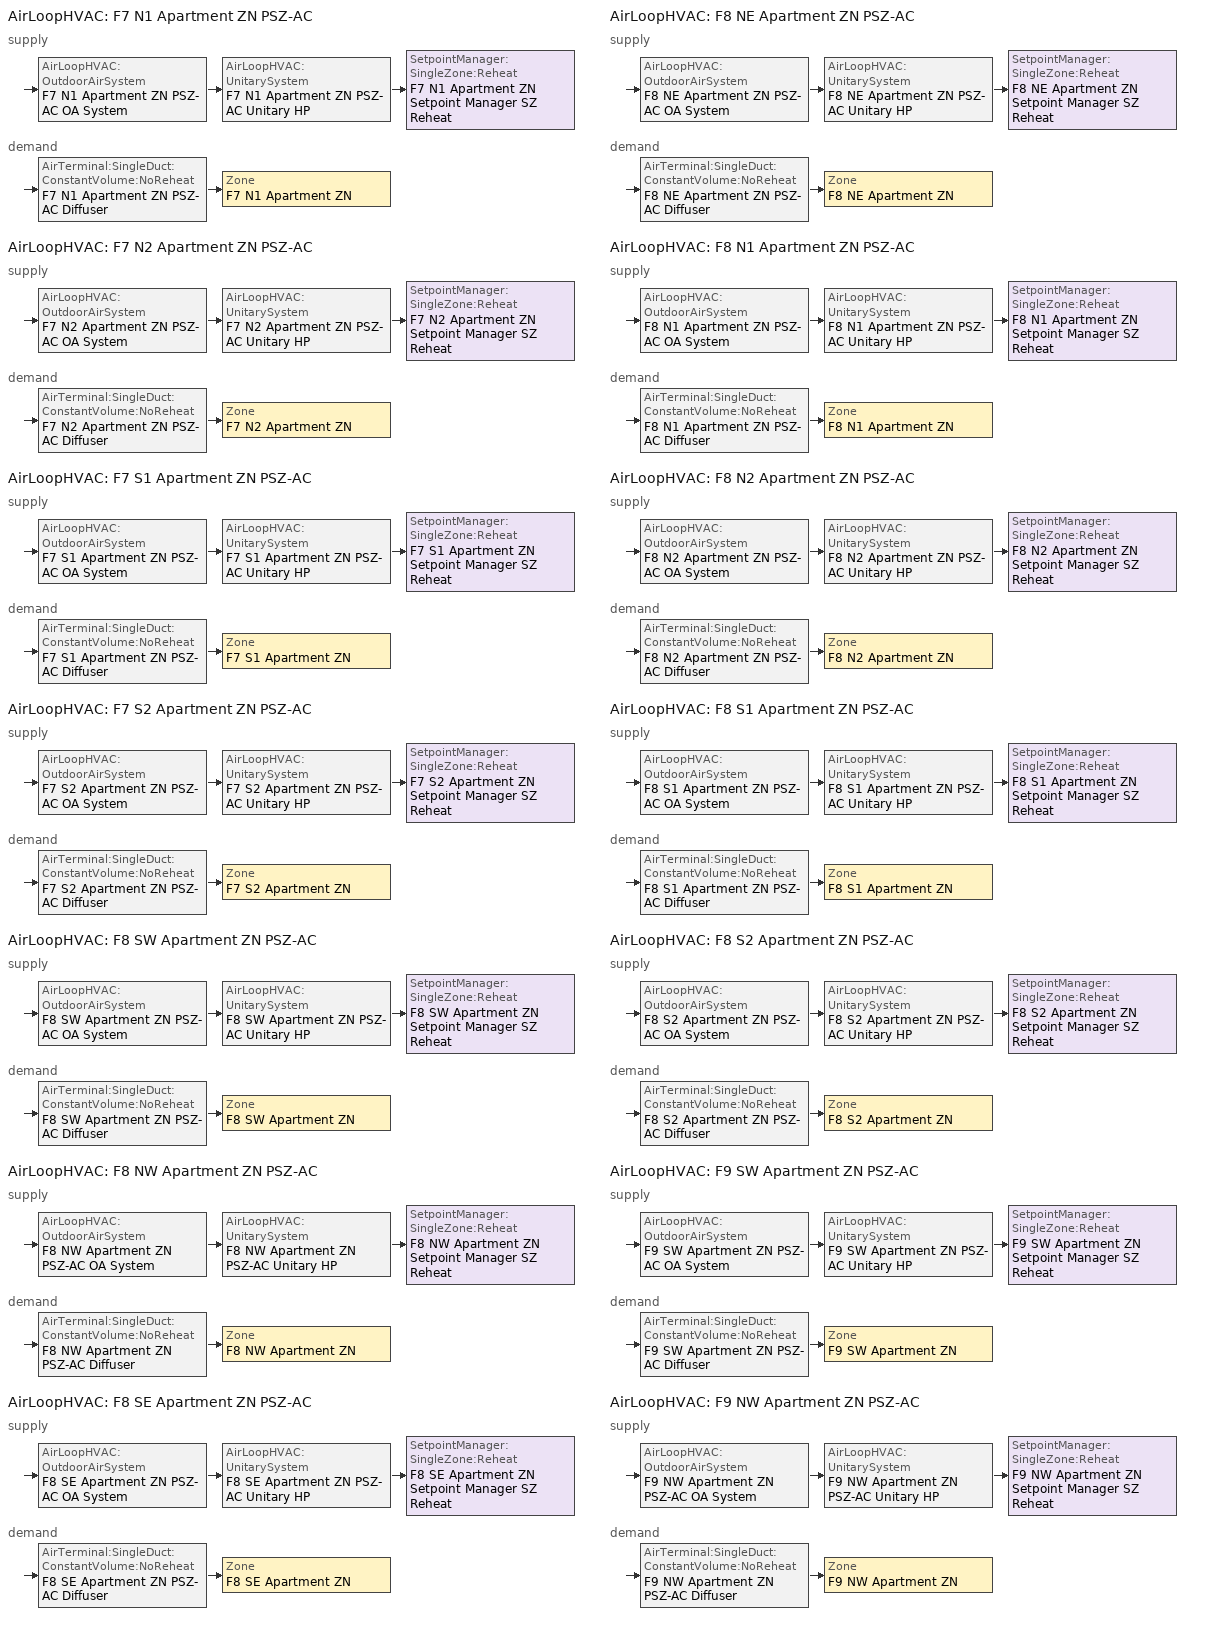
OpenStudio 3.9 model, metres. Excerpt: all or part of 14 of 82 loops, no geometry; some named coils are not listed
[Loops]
AirLoopHVAC 'F7 N1 Apartment ZN PSZ-AC'
 supply: AirLoopHVAC:OutdoorAirSystem 'F7 N1 Apartment ZN PSZ-AC OA System' > AirLoopHVAC:UnitarySystem 'F7 N1 Apartment ZN PSZ-AC Unitary HP' > SetpointManager:SingleZone:Reheat 'F7 N1 Apartment ZN Setpoint Manager SZ Reheat'
 demand: AirTerminal:SingleDuct:ConstantVolume:NoReheat 'F7 N1 Apartment ZN PSZ-AC Diffuser' > Zone 'F7 N1 Apartment ZN'
AirLoopHVAC 'F7 N2 Apartment ZN PSZ-AC'
 supply: AirLoopHVAC:OutdoorAirSystem 'F7 N2 Apartment ZN PSZ-AC OA System' > AirLoopHVAC:UnitarySystem 'F7 N2 Apartment ZN PSZ-AC Unitary HP' > SetpointManager:SingleZone:Reheat 'F7 N2 Apartment ZN Setpoint Manager SZ Reheat'
 demand: AirTerminal:SingleDuct:ConstantVolume:NoReheat 'F7 N2 Apartment ZN PSZ-AC Diffuser' > Zone 'F7 N2 Apartment ZN'
AirLoopHVAC 'F7 S1 Apartment ZN PSZ-AC'
 supply: AirLoopHVAC:OutdoorAirSystem 'F7 S1 Apartment ZN PSZ-AC OA System' > AirLoopHVAC:UnitarySystem 'F7 S1 Apartment ZN PSZ-AC Unitary HP' > SetpointManager:SingleZone:Reheat 'F7 S1 Apartment ZN Setpoint Manager SZ Reheat'
 demand: AirTerminal:SingleDuct:ConstantVolume:NoReheat 'F7 S1 Apartment ZN PSZ-AC Diffuser' > Zone 'F7 S1 Apartment ZN'
AirLoopHVAC 'F7 S2 Apartment ZN PSZ-AC'
 supply: AirLoopHVAC:OutdoorAirSystem 'F7 S2 Apartment ZN PSZ-AC OA System' > AirLoopHVAC:UnitarySystem 'F7 S2 Apartment ZN PSZ-AC Unitary HP' > SetpointManager:SingleZone:Reheat 'F7 S2 Apartment ZN Setpoint Manager SZ Reheat'
 demand: AirTerminal:SingleDuct:ConstantVolume:NoReheat 'F7 S2 Apartment ZN PSZ-AC Diffuser' > Zone 'F7 S2 Apartment ZN'
AirLoopHVAC 'F8 SW Apartment ZN PSZ-AC'
 supply: AirLoopHVAC:OutdoorAirSystem 'F8 SW Apartment ZN PSZ-AC OA System' > AirLoopHVAC:UnitarySystem 'F8 SW Apartment ZN PSZ-AC Unitary HP' > SetpointManager:SingleZone:Reheat 'F8 SW Apartment ZN Setpoint Manager SZ Reheat'
 demand: AirTerminal:SingleDuct:ConstantVolume:NoReheat 'F8 SW Apartment ZN PSZ-AC Diffuser' > Zone 'F8 SW Apartment ZN'
AirLoopHVAC 'F8 NW Apartment ZN PSZ-AC'
 supply: AirLoopHVAC:OutdoorAirSystem 'F8 NW Apartment ZN PSZ-AC OA System' > AirLoopHVAC:UnitarySystem 'F8 NW Apartment ZN PSZ-AC Unitary HP' > SetpointManager:SingleZone:Reheat 'F8 NW Apartment ZN Setpoint Manager SZ Reheat'
 demand: AirTerminal:SingleDuct:ConstantVolume:NoReheat 'F8 NW Apartment ZN PSZ-AC Diffuser' > Zone 'F8 NW Apartment ZN'
AirLoopHVAC 'F8 SE Apartment ZN PSZ-AC'
 supply: AirLoopHVAC:OutdoorAirSystem 'F8 SE Apartment ZN PSZ-AC OA System' > AirLoopHVAC:UnitarySystem 'F8 SE Apartment ZN PSZ-AC Unitary HP' > SetpointManager:SingleZone:Reheat 'F8 SE Apartment ZN Setpoint Manager SZ Reheat'
 demand: AirTerminal:SingleDuct:ConstantVolume:NoReheat 'F8 SE Apartment ZN PSZ-AC Diffuser' > Zone 'F8 SE Apartment ZN'
AirLoopHVAC 'F8 NE Apartment ZN PSZ-AC'
 supply: AirLoopHVAC:OutdoorAirSystem 'F8 NE Apartment ZN PSZ-AC OA System' > AirLoopHVAC:UnitarySystem 'F8 NE Apartment ZN PSZ-AC Unitary HP' > SetpointManager:SingleZone:Reheat 'F8 NE Apartment ZN Setpoint Manager SZ Reheat'
 demand: AirTerminal:SingleDuct:ConstantVolume:NoReheat 'F8 NE Apartment ZN PSZ-AC Diffuser' > Zone 'F8 NE Apartment ZN'
AirLoopHVAC 'F8 N1 Apartment ZN PSZ-AC'
 supply: AirLoopHVAC:OutdoorAirSystem 'F8 N1 Apartment ZN PSZ-AC OA System' > AirLoopHVAC:UnitarySystem 'F8 N1 Apartment ZN PSZ-AC Unitary HP' > SetpointManager:SingleZone:Reheat 'F8 N1 Apartment ZN Setpoint Manager SZ Reheat'
 demand: AirTerminal:SingleDuct:ConstantVolume:NoReheat 'F8 N1 Apartment ZN PSZ-AC Diffuser' > Zone 'F8 N1 Apartment ZN'
AirLoopHVAC 'F8 N2 Apartment ZN PSZ-AC'
 supply: AirLoopHVAC:OutdoorAirSystem 'F8 N2 Apartment ZN PSZ-AC OA System' > AirLoopHVAC:UnitarySystem 'F8 N2 Apartment ZN PSZ-AC Unitary HP' > SetpointManager:SingleZone:Reheat 'F8 N2 Apartment ZN Setpoint Manager SZ Reheat'
 demand: AirTerminal:SingleDuct:ConstantVolume:NoReheat 'F8 N2 Apartment ZN PSZ-AC Diffuser' > Zone 'F8 N2 Apartment ZN'
AirLoopHVAC 'F8 S1 Apartment ZN PSZ-AC'
 supply: AirLoopHVAC:OutdoorAirSystem 'F8 S1 Apartment ZN PSZ-AC OA System' > AirLoopHVAC:UnitarySystem 'F8 S1 Apartment ZN PSZ-AC Unitary HP' > SetpointManager:SingleZone:Reheat 'F8 S1 Apartment ZN Setpoint Manager SZ Reheat'
 demand: AirTerminal:SingleDuct:ConstantVolume:NoReheat 'F8 S1 Apartment ZN PSZ-AC Diffuser' > Zone 'F8 S1 Apartment ZN'
AirLoopHVAC 'F8 S2 Apartment ZN PSZ-AC'
 supply: AirLoopHVAC:OutdoorAirSystem 'F8 S2 Apartment ZN PSZ-AC OA System' > AirLoopHVAC:UnitarySystem 'F8 S2 Apartment ZN PSZ-AC Unitary HP' > SetpointManager:SingleZone:Reheat 'F8 S2 Apartment ZN Setpoint Manager SZ Reheat'
 demand: AirTerminal:SingleDuct:ConstantVolume:NoReheat 'F8 S2 Apartment ZN PSZ-AC Diffuser' > Zone 'F8 S2 Apartment ZN'
AirLoopHVAC 'F9 SW Apartment ZN PSZ-AC'
 supply: AirLoopHVAC:OutdoorAirSystem 'F9 SW Apartment ZN PSZ-AC OA System' > AirLoopHVAC:UnitarySystem 'F9 SW Apartment ZN PSZ-AC Unitary HP' > SetpointManager:SingleZone:Reheat 'F9 SW Apartment ZN Setpoint Manager SZ Reheat'
 demand: AirTerminal:SingleDuct:ConstantVolume:NoReheat 'F9 SW Apartment ZN PSZ-AC Diffuser' > Zone 'F9 SW Apartment ZN'
AirLoopHVAC 'F9 NW Apartment ZN PSZ-AC'
 supply: AirLoopHVAC:OutdoorAirSystem 'F9 NW Apartment ZN PSZ-AC OA System' > AirLoopHVAC:UnitarySystem 'F9 NW Apartment ZN PSZ-AC Unitary HP' > SetpointManager:SingleZone:Reheat 'F9 NW Apartment ZN Setpoint Manager SZ Reheat'
 demand: AirTerminal:SingleDuct:ConstantVolume:NoReheat 'F9 NW Apartment ZN PSZ-AC Diffuser' > Zone 'F9 NW Apartment ZN'
[Sizing:Zone] Zone Cooling Design Supply Air Temperature Input Method=SupplyAirTemperature; Zone Cooling Design Supply Air Temperature {C}=12.7778; Zone Cooling Design Supply Air Temperature Difference {deltaC}=11.11; Zone Heating Design Supply Air Temperature Input Method=SupplyAirTemperature; Zone Heating Design Supply Air Temperature {C}=50; Zone Heating Design Supply Air Temperature Difference {deltaC}=11.11; Zone Cooling Design Supply Air Humidity Ratio {kg-H2O/kg-air}=0.0085; Zone Heating Design Supply Air Humidity Ratio {kg-H2O/kg-air}=0.008; Cooling Design Air Flow Method=DesignDay; Heating Design Air Flow Method=DesignDay; Heating Maximum Air Flow Fraction=1; Account for Dedicated Outdoor Air System=No; Dedicated Outdoor Air System Control Strategy=NeutralSupplyAir; Dedicated Outdoor Air Low Setpoint Temperature for Design {C}=autosize; Dedicated Outdoor Air High Setpoint Temperature for Design {C}=autosize; Zone Load Sizing Method=Sensible Load Only No Latent Load; Zone Latent Cooling Design Supply Air Humidity Ratio Input Method=HumidityRatioDifference; Zone Cooling Design Supply Air Humidity Ratio Difference {kgWater/kgDryAir}=0.005; Zone Latent Heating Design Supply Air Humidity Ratio Input Method=HumidityRatioDifference; Zone Humidification Design Supply Air Humidity Ratio Difference {kgWater/kgDryAir}=0.005; Sizing Option=Coincident
F7 N1 Apartment ZN; F7 N2 Apartment ZN; F7 S1 Apartment ZN; F7 S2 Apartment ZN; F8 N1 Apartment ZN; F8 N2 Apartment ZN; F8 NE Apartment ZN; F8 NW Apartment ZN; F8 S1 Apartment ZN; F8 S2 Apartment ZN; F8 SE Apartment ZN; F8 SW Apartment ZN; F9 NW Apartment ZN; F9 SW Apartment ZN
[Zone equipment]
F7 N1 Apartment ZN: F7 N1 Apartment ZN PSZ-AC Diffuser, F7 N1 Apartment ZN ERV
F7 N2 Apartment ZN: F7 N2 Apartment ZN PSZ-AC Diffuser, F7 N2 Apartment ZN ERV
F7 S1 Apartment ZN: F7 S1 Apartment ZN PSZ-AC Diffuser, F7 S1 Apartment ZN ERV
F7 S2 Apartment ZN: F7 S2 Apartment ZN PSZ-AC Diffuser, F7 S2 Apartment ZN ERV
F8 N1 Apartment ZN: F8 N1 Apartment ZN PSZ-AC Diffuser, F8 N1 Apartment ZN ERV
F8 N2 Apartment ZN: F8 N2 Apartment ZN PSZ-AC Diffuser, F8 N2 Apartment ZN ERV
F8 NE Apartment ZN: F8 NE Apartment ZN PSZ-AC Diffuser, F8 NE Apartment ZN ERV
F8 NW Apartment ZN: F8 NW Apartment ZN PSZ-AC Diffuser, F8 NW Apartment ZN ERV
F8 S1 Apartment ZN: F8 S1 Apartment ZN PSZ-AC Diffuser, F8 S1 Apartment ZN ERV
F8 S2 Apartment ZN: F8 S2 Apartment ZN PSZ-AC Diffuser, F8 S2 Apartment ZN ERV
F8 SE Apartment ZN: F8 SE Apartment ZN PSZ-AC Diffuser, F8 SE Apartment ZN ERV
F8 SW Apartment ZN: F8 SW Apartment ZN PSZ-AC Diffuser, F8 SW Apartment ZN ERV
F9 NW Apartment ZN: F9 NW Apartment ZN PSZ-AC Diffuser, F9 NW Apartment ZN ERV
F9 SW Apartment ZN: F9 SW Apartment ZN PSZ-AC Diffuser, F9 SW Apartment ZN ERV
[AirLoopHVAC] Availability Schedule=Always On; Design Supply Air Flow Rate {m3/s}=autosize; Design Return Air Flow Fraction of Supply Air Flow=1
F7 N1 Apartment ZN PSZ-AC; F7 N2 Apartment ZN PSZ-AC; F7 S1 Apartment ZN PSZ-AC; F7 S2 Apartment ZN PSZ-AC; F8 SW Apartment ZN PSZ-AC; F8 NW Apartment ZN PSZ-AC; F8 SE Apartment ZN PSZ-AC; F8 NE Apartment ZN PSZ-AC; F8 N1 Apartment ZN PSZ-AC; F8 N2 Apartment ZN PSZ-AC; F8 S1 Apartment ZN PSZ-AC; F8 S2 Apartment ZN PSZ-AC; F9 SW Apartment ZN PSZ-AC; F9 NW Apartment ZN PSZ-AC
[Sizing:System] Type of Load to Size On=Sensible; Design Outdoor Air Flow Rate {m3/s}=Autosize; Central Heating Maximum System Air Flow Ratio=1; Preheat Design Temperature {C}=7.22222; Preheat Design Humidity Ratio {kg-H2O/kg-Air}=0.008; Precool Design Temperature {C}=12.7778; Precool Design Humidity Ratio {kg-H2O/kg-Air}=0.008; Central Cooling Design Supply Air Temperature {C}=12.7778; Central Heating Design Supply Air Temperature {C}=50; Sizing Option=Coincident; 100% Outdoor Air in Cooling=No; 100% Outdoor Air in Heating=No; Central Cooling Design Supply Air Humidity Ratio {kg-H2O/kg-Air}=0.0085; Central Heating Design Supply Air Humidity Ratio {kg-H2O/kg-Air}=0.008; Cooling Design Air Flow Method=DesignDay; Heating Design Air Flow Method=DesignDay; System Outdoor Air Method=ZoneSum; Zone Maximum Outdoor Air Fraction=1; Cooling Supply Air Flow Rate Per Floor Area {m3/s-m2}=0.00996765; Cooling Fraction of Autosized Cooling Supply Air Flow Rate=1; Cooling Supply Air Flow Rate Per Unit Cooling Capacity {m3/s-W}=3.94755e-05; Heating Supply Air Flow Rate Per Floor Area {m3/s-m2}=0.00996765; Heating Fraction of Autosized Heating Supply Air Flow Rate=1; Heating Fraction of Autosized Cooling Supply Air Flow Rate=1; Heating Supply Air Flow Rate Per Unit Heating Capacity {m3/s-W}=3.15882e-05; Cooling Design Capacity Method=CoolingDesignCapacity; Cooling Design Capacity {W}=autosize; Cooling Design Capacity Per Floor Area {W/m2}=234.7; Fraction of Autosized Cooling Design Capacity=1; Heating Design Capacity Method=HeatingDesignCapacity; Heating Design Capacity {W}=autosize; Heating Design Capacity Per Floor Area {W/m2}=157; Fraction of Autosized Heating Design Capacity=1; Central Cooling Capacity Control Method=OnOff; Occupant Diversity=autosize
F7 N1 Apartment ZN PSZ-AC; F7 N2 Apartment ZN PSZ-AC; F7 S1 Apartment ZN PSZ-AC; F7 S2 Apartment ZN PSZ-AC; F8 SW Apartment ZN PSZ-AC; F8 NW Apartment ZN PSZ-AC; F8 SE Apartment ZN PSZ-AC; F8 NE Apartment ZN PSZ-AC; F8 N1 Apartment ZN PSZ-AC; F8 N2 Apartment ZN PSZ-AC; F8 S1 Apartment ZN PSZ-AC; F8 S2 Apartment ZN PSZ-AC; F9 SW Apartment ZN PSZ-AC; F9 NW Apartment ZN PSZ-AC
[SetpointManager:SingleZone:Reheat] Minimum Supply Air Temperature {C}=12.7778; Maximum Supply Air Temperature {C}=50
Name | Control Zone | Setpoint Node or NodeList
F7 N1 Apartment ZN Setpoint Manager SZ Reheat | F7 N1 Apartment ZN | F7 N1 Apartment ZN PSZ-AC Supply Outlet Node
F7 N2 Apartment ZN Setpoint Manager SZ Reheat | F7 N2 Apartment ZN | F7 N2 Apartment ZN PSZ-AC Supply Outlet Node
F7 S1 Apartment ZN Setpoint Manager SZ Reheat | F7 S1 Apartment ZN | F7 S1 Apartment ZN PSZ-AC Supply Outlet Node
F7 S2 Apartment ZN Setpoint Manager SZ Reheat | F7 S2 Apartment ZN | F7 S2 Apartment ZN PSZ-AC Supply Outlet Node
F8 SW Apartment ZN Setpoint Manager SZ Reheat | F8 SW Apartment ZN | F8 SW Apartment ZN PSZ-AC Supply Outlet Node
F8 NW Apartment ZN Setpoint Manager SZ Reheat | F8 NW Apartment ZN | F8 NW Apartment ZN PSZ-AC Supply Outlet Node
F8 SE Apartment ZN Setpoint Manager SZ Reheat | F8 SE Apartment ZN | F8 SE Apartment ZN PSZ-AC Supply Outlet Node
F8 NE Apartment ZN Setpoint Manager SZ Reheat | F8 NE Apartment ZN | F8 NE Apartment ZN PSZ-AC Supply Outlet Node
F8 N1 Apartment ZN Setpoint Manager SZ Reheat | F8 N1 Apartment ZN | F8 N1 Apartment ZN PSZ-AC Supply Outlet Node
F8 N2 Apartment ZN Setpoint Manager SZ Reheat | F8 N2 Apartment ZN | F8 N2 Apartment ZN PSZ-AC Supply Outlet Node
F8 S1 Apartment ZN Setpoint Manager SZ Reheat | F8 S1 Apartment ZN | F8 S1 Apartment ZN PSZ-AC Supply Outlet Node
F8 S2 Apartment ZN Setpoint Manager SZ Reheat | F8 S2 Apartment ZN | F8 S2 Apartment ZN PSZ-AC Supply Outlet Node
F9 SW Apartment ZN Setpoint Manager SZ Reheat | F9 SW Apartment ZN | F9 SW Apartment ZN PSZ-AC Supply Outlet Node
F9 NW Apartment ZN Setpoint Manager SZ Reheat | F9 NW Apartment ZN | F9 NW Apartment ZN PSZ-AC Supply Outlet Node
[Coil:Heating:Electric] Availability Schedule=Always On Discrete; Efficiency=1
F7 N1 Apartment ZN PSZ-AC Electric Backup Htg Coil; F7 N2 Apartment ZN PSZ-AC Electric Backup Htg Coil; F7 S1 Apartment ZN PSZ-AC Electric Backup Htg Coil; F7 S2 Apartment ZN PSZ-AC Electric Backup Htg Coil; F8 SW Apartment ZN PSZ-AC Electric Backup Htg Coil; F8 NW Apartment ZN PSZ-AC Electric Backup Htg Coil; F8 SE Apartment ZN PSZ-AC Electric Backup Htg Coil; F8 NE Apartment ZN PSZ-AC Electric Backup Htg Coil; F8 N1 Apartment ZN PSZ-AC Electric Backup Htg Coil; F8 N2 Apartment ZN PSZ-AC Electric Backup Htg Coil; F8 S1 Apartment ZN PSZ-AC Electric Backup Htg Coil; F8 S2 Apartment ZN PSZ-AC Electric Backup Htg Coil; F9 SW Apartment ZN PSZ-AC Electric Backup Htg Coil; F9 NW Apartment ZN PSZ-AC Electric Backup Htg Coil
[Fan:OnOff] Availability Schedule=Always On Discrete; Maximum Flow Rate {m3/s}=autosize; Motor In Airstream Fraction=1
Name | Fan Total Efficiency | Pressure Rise {Pa} | Motor Efficiency | Fan Power Ratio Function of Speed Ratio Curve | Fan Efficiency Ratio Function of Speed Ratio Curve
F7 N1 Apartment ZN PSZ-AC Fan | 0.53625 | 622.722 | 0.825 | Fan On Off Power Curve 51 | Fan On Off Efficiency Curve 51
F7 N2 Apartment ZN PSZ-AC Fan | 0.53625 | 622.722 | 0.825 | Fan On Off Power Curve 52 | Fan On Off Efficiency Curve 52
F7 S1 Apartment ZN PSZ-AC Fan | 0.53625 | 622.722 | 0.825 | Fan On Off Power Curve 53 | Fan On Off Efficiency Curve 53
F7 S2 Apartment ZN PSZ-AC Fan | 0.53625 | 622.722 | 0.825 | Fan On Off Power Curve 54 | Fan On Off Efficiency Curve 54
F8 SW Apartment ZN PSZ-AC Fan | 0.53625 | 622.722 | 0.825 | Fan On Off Power Curve 55 | Fan On Off Efficiency Curve 55
F8 NW Apartment ZN PSZ-AC Fan | 0.53625 | 622.722 | 0.825 | Fan On Off Power Curve 56 | Fan On Off Efficiency Curve 56
F8 SE Apartment ZN PSZ-AC Fan | 0.53625 | 622.722 | 0.825 | Fan On Off Power Curve 57 | Fan On Off Efficiency Curve 57
F8 NE Apartment ZN PSZ-AC Fan | 0.53625 | 622.722 | 0.825 | Fan On Off Power Curve 58 | Fan On Off Efficiency Curve 58
F8 N1 Apartment ZN PSZ-AC Fan | 0.53625 | 622.722 | 0.825 | Fan On Off Power Curve 59 | Fan On Off Efficiency Curve 59
F8 N2 Apartment ZN PSZ-AC Fan | 0.53625 | 622.722 | 0.825 | Fan On Off Power Curve 60 | Fan On Off Efficiency Curve 60
F8 S1 Apartment ZN PSZ-AC Fan | 0.53625 | 622.722 | 0.825 | Fan On Off Power Curve 61 | Fan On Off Efficiency Curve 61
F8 S2 Apartment ZN PSZ-AC Fan | 0.53625 | 622.722 | 0.825 | Fan On Off Power Curve 62 | Fan On Off Efficiency Curve 62
F9 SW Apartment ZN PSZ-AC Fan | 0.53625 | 622.722 | 0.825 | Fan On Off Power Curve 63 | Fan On Off Efficiency Curve 63
F9 NW Apartment ZN PSZ-AC Fan | 0.53625 | 622.722 | 0.825 | Fan On Off Power Curve 64 | Fan On Off Efficiency Curve 64
F9 NW Apartment ZN ERV Supply Fan | 0.303158 | 270.648 | 0.48 | Fan On Off Power Curve 99 | Fan On Off Efficiency Curve 99
F9 NW Apartment ZN ERV Exhaust Fan | 0.303158 | 270.648 | 0.48 | Fan On Off Power Curve 100 | Fan On Off Efficiency Curve 100
F9 SW Apartment ZN ERV Supply Fan | 0.303158 | 270.648 | 0.48 | Fan On Off Power Curve 101 | Fan On Off Efficiency Curve 101
F9 SW Apartment ZN ERV Exhaust Fan | 0.303158 | 270.648 | 0.48 | Fan On Off Power Curve 102 | Fan On Off Efficiency Curve 102
F8 S2 Apartment ZN ERV Supply Fan | 0.303158 | 270.648 | 0.48 | Fan On Off Power Curve 103 | Fan On Off Efficiency Curve 103
F8 S2 Apartment ZN ERV Exhaust Fan | 0.303158 | 270.648 | 0.48 | Fan On Off Power Curve 104 | Fan On Off Efficiency Curve 104
F8 N2 Apartment ZN ERV Supply Fan | 0.303158 | 270.648 | 0.48 | Fan On Off Power Curve 105 | Fan On Off Efficiency Curve 105
F8 N2 Apartment ZN ERV Exhaust Fan | 0.303158 | 270.648 | 0.48 | Fan On Off Power Curve 106 | Fan On Off Efficiency Curve 106
F8 N1 Apartment ZN ERV Supply Fan | 0.303158 | 270.648 | 0.48 | Fan On Off Power Curve 107 | Fan On Off Efficiency Curve 107
F8 N1 Apartment ZN ERV Exhaust Fan | 0.303158 | 270.648 | 0.48 | Fan On Off Power Curve 108 | Fan On Off Efficiency Curve 108
F7 N2 Apartment ZN ERV Supply Fan | 0.303158 | 270.648 | 0.48 | Fan On Off Power Curve 113 | Fan On Off Efficiency Curve 113
F7 N2 Apartment ZN ERV Exhaust Fan | 0.303158 | 270.648 | 0.48 | Fan On Off Power Curve 114 | Fan On Off Efficiency Curve 114
F8 NE Apartment ZN ERV Supply Fan | 0.303158 | 270.648 | 0.48 | Fan On Off Power Curve 135 | Fan On Off Efficiency Curve 135
F8 NE Apartment ZN ERV Exhaust Fan | 0.303158 | 270.648 | 0.48 | Fan On Off Power Curve 136 | Fan On Off Efficiency Curve 136
F8 NW Apartment ZN ERV Supply Fan | 0.303158 | 270.648 | 0.48 | Fan On Off Power Curve 153 | Fan On Off Efficiency Curve 153
F8 NW Apartment ZN ERV Exhaust Fan | 0.303158 | 270.648 | 0.48 | Fan On Off Power Curve 154 | Fan On Off Efficiency Curve 154
F8 S1 Apartment ZN ERV Supply Fan | 0.303158 | 270.648 | 0.48 | Fan On Off Power Curve 167 | Fan On Off Efficiency Curve 167
F8 S1 Apartment ZN ERV Exhaust Fan | 0.303158 | 270.648 | 0.48 | Fan On Off Power Curve 168 | Fan On Off Efficiency Curve 168
F7 N1 Apartment ZN ERV Supply Fan | 0.303158 | 270.648 | 0.48 | Fan On Off Power Curve 221 | Fan On Off Efficiency Curve 221
F7 N1 Apartment ZN ERV Exhaust Fan | 0.303158 | 270.648 | 0.48 | Fan On Off Power Curve 222 | Fan On Off Efficiency Curve 222
F7 S1 Apartment ZN ERV Supply Fan | 0.303158 | 270.648 | 0.48 | Fan On Off Power Curve 225 | Fan On Off Efficiency Curve 225
F7 S1 Apartment ZN ERV Exhaust Fan | 0.303158 | 270.648 | 0.48 | Fan On Off Power Curve 226 | Fan On Off Efficiency Curve 226
F7 S2 Apartment ZN ERV Supply Fan | 0.303158 | 270.648 | 0.48 | Fan On Off Power Curve 227 | Fan On Off Efficiency Curve 227
F7 S2 Apartment ZN ERV Exhaust Fan | 0.303158 | 270.648 | 0.48 | Fan On Off Power Curve 228 | Fan On Off Efficiency Curve 228
F8 SW Apartment ZN ERV Supply Fan | 0.303158 | 270.648 | 0.48 | Fan On Off Power Curve 231 | Fan On Off Efficiency Curve 231
F8 SW Apartment ZN ERV Exhaust Fan | 0.303158 | 270.648 | 0.48 | Fan On Off Power Curve 232 | Fan On Off Efficiency Curve 232
F8 SE Apartment ZN ERV Supply Fan | 0.303158 | 270.648 | 0.48 | Fan On Off Power Curve 235 | Fan On Off Efficiency Curve 235
F8 SE Apartment ZN ERV Exhaust Fan | 0.303158 | 270.648 | 0.48 | Fan On Off Power Curve 236 | Fan On Off Efficiency Curve 236
[AirLoopHVAC:UnitarySystem] Control Type=Load; Dehumidification Control Type=None; Availability Schedule=Always On; Fan Placement=BlowThrough; Supply Air Fan Operating Mode Schedule=Always Off Discrete; DX Heating Coil Sizing Ratio=1; Use DOAS DX Cooling Coil=No; DOAS DX Cooling Coil Leaving Minimum Air Temperature {C}=2; Latent Load Control=SensibleOnlyLoadControl; Supply Air Flow Rate Method During Cooling Operation=SupplyAirFlowRate; Supply Air Flow Rate During Cooling Operation {m3/s}=Autosize; Supply Air Flow Rate Method During Heating Operation=SupplyAirFlowRate; Supply Air Flow Rate During Heating Operation {m3/s}=Autosize; Supply Air Flow Rate Method When No Cooling or Heating is Required=SupplyAirFlowRate; Supply Air Flow Rate When No Cooling or Heating is Required {m3/s}=Autosize; No Load Supply Air Flow Rate Control Set To Low Speed=Yes; Maximum Supply Air Temperature {C}=50; Maximum Outdoor Dry-Bulb Temperature for Supplemental Heater Operation {C}=4.44444; Ancilliary On-Cycle Electric Power {W}=0; Ancilliary Off-Cycle Electric Power {W}=0
Name | Controlling Zone or Thermostat Location | Supply Fan | Heating Coil | Cooling Coil | Supplemental Heating Coil
F7 N1 Apartment ZN PSZ-AC Unitary HP | F7 N1 Apartment ZN | F7 N1 Apartment ZN PSZ-AC Fan | F7 N1 Apartment ZN PSZ-AC Water-to-Air HP Htg Coil 10 Clg kBtu/hr 4.3COPH | F7 N1 Apartment ZN PSZ-AC Water-to-Air HP Clg Coil 10kBtu/hr 12.2EER | F7 N1 Apartment ZN PSZ-AC Electric Backup Htg Coil
F7 N2 Apartment ZN PSZ-AC Unitary HP | F7 N2 Apartment ZN | F7 N2 Apartment ZN PSZ-AC Fan | F7 N2 Apartment ZN PSZ-AC Water-to-Air HP Htg Coil 10 Clg kBtu/hr 4.3COPH | F7 N2 Apartment ZN PSZ-AC Water-to-Air HP Clg Coil 10kBtu/hr 12.2EER | F7 N2 Apartment ZN PSZ-AC Electric Backup Htg Coil
F7 S1 Apartment ZN PSZ-AC Unitary HP | F7 S1 Apartment ZN | F7 S1 Apartment ZN PSZ-AC Fan | F7 S1 Apartment ZN PSZ-AC Water-to-Air HP Htg Coil 11 Clg kBtu/hr 4.3COPH | F7 S1 Apartment ZN PSZ-AC Water-to-Air HP Clg Coil 11kBtu/hr 12.2EER | F7 S1 Apartment ZN PSZ-AC Electric Backup Htg Coil
F7 S2 Apartment ZN PSZ-AC Unitary HP | F7 S2 Apartment ZN | F7 S2 Apartment ZN PSZ-AC Fan | F7 S2 Apartment ZN PSZ-AC Water-to-Air HP Htg Coil 11 Clg kBtu/hr 4.3COPH | F7 S2 Apartment ZN PSZ-AC Water-to-Air HP Clg Coil 11kBtu/hr 12.2EER | F7 S2 Apartment ZN PSZ-AC Electric Backup Htg Coil
F8 SW Apartment ZN PSZ-AC Unitary HP | F8 SW Apartment ZN | F8 SW Apartment ZN PSZ-AC Fan | F8 SW Apartment ZN PSZ-AC Water-to-Air HP Htg Coil 16 Clg kBtu/hr 4.3COPH | F8 SW Apartment ZN PSZ-AC Water-to-Air HP Clg Coil 16kBtu/hr 12.2EER | F8 SW Apartment ZN PSZ-AC Electric Backup Htg Coil
F8 NW Apartment ZN PSZ-AC Unitary HP | F8 NW Apartment ZN | F8 NW Apartment ZN PSZ-AC Fan | F8 NW Apartment ZN PSZ-AC Water-to-Air HP Htg Coil 15 Clg kBtu/hr 4.3COPH | F8 NW Apartment ZN PSZ-AC Water-to-Air HP Clg Coil 15kBtu/hr 12.2EER | F8 NW Apartment ZN PSZ-AC Electric Backup Htg Coil
F8 SE Apartment ZN PSZ-AC Unitary HP | F8 SE Apartment ZN | F8 SE Apartment ZN PSZ-AC Fan | F8 SE Apartment ZN PSZ-AC Water-to-Air HP Htg Coil 15 Clg kBtu/hr 4.3COPH | F8 SE Apartment ZN PSZ-AC Water-to-Air HP Clg Coil 15kBtu/hr 12.2EER | F8 SE Apartment ZN PSZ-AC Electric Backup Htg Coil
F8 NE Apartment ZN PSZ-AC Unitary HP | F8 NE Apartment ZN | F8 NE Apartment ZN PSZ-AC Fan | F8 NE Apartment ZN PSZ-AC Water-to-Air HP Htg Coil 13 Clg kBtu/hr 4.3COPH | F8 NE Apartment ZN PSZ-AC Water-to-Air HP Clg Coil 13kBtu/hr 12.2EER | F8 NE Apartment ZN PSZ-AC Electric Backup Htg Coil
F8 N1 Apartment ZN PSZ-AC Unitary HP | F8 N1 Apartment ZN | F8 N1 Apartment ZN PSZ-AC Fan | F8 N1 Apartment ZN PSZ-AC Water-to-Air HP Htg Coil 10 Clg kBtu/hr 4.3COPH | F8 N1 Apartment ZN PSZ-AC Water-to-Air HP Clg Coil 10kBtu/hr 12.2EER | F8 N1 Apartment ZN PSZ-AC Electric Backup Htg Coil
F8 N2 Apartment ZN PSZ-AC Unitary HP | F8 N2 Apartment ZN | F8 N2 Apartment ZN PSZ-AC Fan | F8 N2 Apartment ZN PSZ-AC Water-to-Air HP Htg Coil 10 Clg kBtu/hr 4.3COPH | F8 N2 Apartment ZN PSZ-AC Water-to-Air HP Clg Coil 10kBtu/hr 12.2EER | F8 N2 Apartment ZN PSZ-AC Electric Backup Htg Coil
F8 S1 Apartment ZN PSZ-AC Unitary HP | F8 S1 Apartment ZN | F8 S1 Apartment ZN PSZ-AC Fan | F8 S1 Apartment ZN PSZ-AC Water-to-Air HP Htg Coil 11 Clg kBtu/hr 4.3COPH | F8 S1 Apartment ZN PSZ-AC Water-to-Air HP Clg Coil 11kBtu/hr 12.2EER | F8 S1 Apartment ZN PSZ-AC Electric Backup Htg Coil
F8 S2 Apartment ZN PSZ-AC Unitary HP | F8 S2 Apartment ZN | F8 S2 Apartment ZN PSZ-AC Fan | F8 S2 Apartment ZN PSZ-AC Water-to-Air HP Htg Coil 11 Clg kBtu/hr 4.3COPH | F8 S2 Apartment ZN PSZ-AC Water-to-Air HP Clg Coil 11kBtu/hr 12.2EER | F8 S2 Apartment ZN PSZ-AC Electric Backup Htg Coil
F9 SW Apartment ZN PSZ-AC Unitary HP | F9 SW Apartment ZN | F9 SW Apartment ZN PSZ-AC Fan | F9 SW Apartment ZN PSZ-AC Water-to-Air HP Htg Coil 16 Clg kBtu/hr 4.3COPH | F9 SW Apartment ZN PSZ-AC Water-to-Air HP Clg Coil 16kBtu/hr 12.2EER | F9 SW Apartment ZN PSZ-AC Electric Backup Htg Coil
F9 NW Apartment ZN PSZ-AC Unitary HP | F9 NW Apartment ZN | F9 NW Apartment ZN PSZ-AC Fan | F9 NW Apartment ZN PSZ-AC Water-to-Air HP Htg Coil 15 Clg kBtu/hr 4.3COPH | F9 NW Apartment ZN PSZ-AC Water-to-Air HP Clg Coil 15kBtu/hr 12.2EER | F9 NW Apartment ZN PSZ-AC Electric Backup Htg Coil
[Controller:OutdoorAir] Minimum Outdoor Air Flow Rate {m3/s}=autosize; Maximum Outdoor Air Flow Rate {m3/s}=Autosize; Economizer Control Type=NoEconomizer; Economizer Control Action Type=ModulateFlow; Economizer Maximum Limit Dry-Bulb Temperature {C}=28; Economizer Maximum Limit Enthalpy {J/kg}=64000; Lockout Type=LockoutWithHeating; Minimum Limit Type=FixedMinimum; Minimum Outdoor Air Schedule=Always Off Discrete; High Humidity Control=No; High Humidity Outdoor Air Flow Ratio=1; Control High Indoor Humidity Based on Outdoor Humidity Ratio=Yes; Heat Recovery Bypass Control Type=BypassWhenOAFlowGreaterThanMinimum; Economizer Operation Staging=InterlockedWithMechanicalCooling
Name | Controller Mechanical Ventilation
F7 N1 Apartment ZN PSZ-AC OA System Controller | Controller Mechanical Ventilation 52
F7 N2 Apartment ZN PSZ-AC OA System Controller | Controller Mechanical Ventilation 53
F7 S1 Apartment ZN PSZ-AC OA System Controller | Controller Mechanical Ventilation 54
F7 S2 Apartment ZN PSZ-AC OA System Controller | Controller Mechanical Ventilation 55
F8 SW Apartment ZN PSZ-AC OA System Controller | Controller Mechanical Ventilation 56
F8 NW Apartment ZN PSZ-AC OA System Controller | Controller Mechanical Ventilation 57
F8 SE Apartment ZN PSZ-AC OA System Controller | Controller Mechanical Ventilation 58
F8 NE Apartment ZN PSZ-AC OA System Controller | Controller Mechanical Ventilation 59
F8 N1 Apartment ZN PSZ-AC OA System Controller | Controller Mechanical Ventilation 60
F8 N2 Apartment ZN PSZ-AC OA System Controller | Controller Mechanical Ventilation 61
F8 S1 Apartment ZN PSZ-AC OA System Controller | Controller Mechanical Ventilation 62
F8 S2 Apartment ZN PSZ-AC OA System Controller | Controller Mechanical Ventilation 63
F9 SW Apartment ZN PSZ-AC OA System Controller | Controller Mechanical Ventilation 64
F9 NW Apartment ZN PSZ-AC OA System Controller | Controller Mechanical Ventilation 65
[Controller:MechanicalVentilation] Availability Schedule=Always On Discrete
Controller Mechanical Ventilation 52; Controller Mechanical Ventilation 53; Controller Mechanical Ventilation 54; Controller Mechanical Ventilation 55; Controller Mechanical Ventilation 56; Controller Mechanical Ventilation 57; Controller Mechanical Ventilation 58; Controller Mechanical Ventilation 59; Controller Mechanical Ventilation 60; Controller Mechanical Ventilation 61; Controller Mechanical Ventilation 62; Controller Mechanical Ventilation 63; Controller Mechanical Ventilation 64; Controller Mechanical Ventilation 65
[AirLoopHVAC:OutdoorAirSystem]
Name | Controller
F7 N1 Apartment ZN PSZ-AC OA System | F7 N1 Apartment ZN PSZ-AC OA System Controller
F7 N2 Apartment ZN PSZ-AC OA System | F7 N2 Apartment ZN PSZ-AC OA System Controller
F7 S1 Apartment ZN PSZ-AC OA System | F7 S1 Apartment ZN PSZ-AC OA System Controller
F7 S2 Apartment ZN PSZ-AC OA System | F7 S2 Apartment ZN PSZ-AC OA System Controller
F8 SW Apartment ZN PSZ-AC OA System | F8 SW Apartment ZN PSZ-AC OA System Controller
F8 NW Apartment ZN PSZ-AC OA System | F8 NW Apartment ZN PSZ-AC OA System Controller
F8 SE Apartment ZN PSZ-AC OA System | F8 SE Apartment ZN PSZ-AC OA System Controller
F8 NE Apartment ZN PSZ-AC OA System | F8 NE Apartment ZN PSZ-AC OA System Controller
F8 N1 Apartment ZN PSZ-AC OA System | F8 N1 Apartment ZN PSZ-AC OA System Controller
F8 N2 Apartment ZN PSZ-AC OA System | F8 N2 Apartment ZN PSZ-AC OA System Controller
F8 S1 Apartment ZN PSZ-AC OA System | F8 S1 Apartment ZN PSZ-AC OA System Controller
F8 S2 Apartment ZN PSZ-AC OA System | F8 S2 Apartment ZN PSZ-AC OA System Controller
F9 SW Apartment ZN PSZ-AC OA System | F9 SW Apartment ZN PSZ-AC OA System Controller
F9 NW Apartment ZN PSZ-AC OA System | F9 NW Apartment ZN PSZ-AC OA System Controller
[AirTerminal:SingleDuct:ConstantVolume:NoReheat] Availability Schedule=Always On Discrete; Maximum Air Flow Rate {m3/s}=AutoSize
F7 N1 Apartment ZN PSZ-AC Diffuser; F7 N2 Apartment ZN PSZ-AC Diffuser; F7 S1 Apartment ZN PSZ-AC Diffuser; F7 S2 Apartment ZN PSZ-AC Diffuser; F8 SW Apartment ZN PSZ-AC Diffuser; F8 NW Apartment ZN PSZ-AC Diffuser; F8 SE Apartment ZN PSZ-AC Diffuser; F8 NE Apartment ZN PSZ-AC Diffuser; F8 N1 Apartment ZN PSZ-AC Diffuser; F8 N2 Apartment ZN PSZ-AC Diffuser; F8 S1 Apartment ZN PSZ-AC Diffuser; F8 S2 Apartment ZN PSZ-AC Diffuser; F9 SW Apartment ZN PSZ-AC Diffuser; F9 NW Apartment ZN PSZ-AC Diffuser
[HeatExchanger:AirToAir:SensibleAndLatent] Availability Schedule=Always On - No Design Day; Nominal Supply Air Flow Rate {m3/s}=autosize; Sensible Effectiveness at 100% Heating Air Flow=0.666088; Latent Effectiveness at 100% Heating Air Flow=0.451; Sensible Effectiveness at 100% Cooling Air Flow=0.661335; Latent Effectiveness at 100% Cooling Air Flow=0.406735; Nominal Electric Power {W}=0; Supply Air Outlet Temperature Control=No; Heat Exchanger Type=Rotary; Frost Control Type=ExhaustOnly; Threshold Temperature {C}=-23.3; Initial Defrost Time Fraction=0.167; Rate of Defrost Time Fraction Increase {1/K}=1.44; Economizer Lockout=No
Name | Sensible Effectiveness of Heating Air Flow Curve | Latent Effectiveness of Heating Air Flow Curve | Sensible Effectiveness of Cooling Air Flow Curve | Latent Effectiveness of Cooling Air Flow Curve
F9 NW Apartment ZN ERV HX | F9 NW Apartment ZN ERV HX_SensHeatEff 1 | F9 NW Apartment ZN ERV HX_LatHeatEff 1 | F9 NW Apartment ZN ERV HX_SensCoolEff 1 | F9 NW Apartment ZN ERV HX_LatCoolEff 1
F9 SW Apartment ZN ERV HX | F9 SW Apartment ZN ERV HX_SensHeatEff 1 | F9 SW Apartment ZN ERV HX_LatHeatEff 1 | F9 SW Apartment ZN ERV HX_SensCoolEff 1 | F9 SW Apartment ZN ERV HX_LatCoolEff 1
F8 S2 Apartment ZN ERV HX | F8 S2 Apartment ZN ERV HX_SensHeatEff 1 | F8 S2 Apartment ZN ERV HX_LatHeatEff 1 | F8 S2 Apartment ZN ERV HX_SensCoolEff 1 | F8 S2 Apartment ZN ERV HX_LatCoolEff 1
F8 N2 Apartment ZN ERV HX | F8 N2 Apartment ZN ERV HX_SensHeatEff 1 | F8 N2 Apartment ZN ERV HX_LatHeatEff 1 | F8 N2 Apartment ZN ERV HX_SensCoolEff 1 | F8 N2 Apartment ZN ERV HX_LatCoolEff 1
F8 N1 Apartment ZN ERV HX | F8 N1 Apartment ZN ERV HX_SensHeatEff 1 | F8 N1 Apartment ZN ERV HX_LatHeatEff 1 | F8 N1 Apartment ZN ERV HX_SensCoolEff 1 | F8 N1 Apartment ZN ERV HX_LatCoolEff 1
F7 N2 Apartment ZN ERV HX | F7 N2 Apartment ZN ERV HX_SensHeatEff 1 | F7 N2 Apartment ZN ERV HX_LatHeatEff 1 | F7 N2 Apartment ZN ERV HX_SensCoolEff 1 | F7 N2 Apartment ZN ERV HX_LatCoolEff 1
F8 NE Apartment ZN ERV HX | F8 NE Apartment ZN ERV HX_SensHeatEff 1 | F8 NE Apartment ZN ERV HX_LatHeatEff 1 | F8 NE Apartment ZN ERV HX_SensCoolEff 1 | F8 NE Apartment ZN ERV HX_LatCoolEff 1
F8 NW Apartment ZN ERV HX | F8 NW Apartment ZN ERV HX_SensHeatEff 1 | F8 NW Apartment ZN ERV HX_LatHeatEff 1 | F8 NW Apartment ZN ERV HX_SensCoolEff 1 | F8 NW Apartment ZN ERV HX_LatCoolEff 1
F8 S1 Apartment ZN ERV HX | F8 S1 Apartment ZN ERV HX_SensHeatEff 1 | F8 S1 Apartment ZN ERV HX_LatHeatEff 1 | F8 S1 Apartment ZN ERV HX_SensCoolEff 1 | F8 S1 Apartment ZN ERV HX_LatCoolEff 1
F7 N1 Apartment ZN ERV HX | F7 N1 Apartment ZN ERV HX_SensHeatEff 1 | F7 N1 Apartment ZN ERV HX_LatHeatEff 1 | F7 N1 Apartment ZN ERV HX_SensCoolEff 1 | F7 N1 Apartment ZN ERV HX_LatCoolEff 1
F7 S1 Apartment ZN ERV HX | F7 S1 Apartment ZN ERV HX_SensHeatEff 1 | F7 S1 Apartment ZN ERV HX_LatHeatEff 1 | F7 S1 Apartment ZN ERV HX_SensCoolEff 1 | F7 S1 Apartment ZN ERV HX_LatCoolEff 1
F7 S2 Apartment ZN ERV HX | F7 S2 Apartment ZN ERV HX_SensHeatEff 1 | F7 S2 Apartment ZN ERV HX_LatHeatEff 1 | F7 S2 Apartment ZN ERV HX_SensCoolEff 1 | F7 S2 Apartment ZN ERV HX_LatCoolEff 1
F8 SW Apartment ZN ERV HX | F8 SW Apartment ZN ERV HX_SensHeatEff 1 | F8 SW Apartment ZN ERV HX_LatHeatEff 1 | F8 SW Apartment ZN ERV HX_SensCoolEff 1 | F8 SW Apartment ZN ERV HX_LatCoolEff 1
F8 SE Apartment ZN ERV HX | F8 SE Apartment ZN ERV HX_SensHeatEff 1 | F8 SE Apartment ZN ERV HX_LatHeatEff 1 | F8 SE Apartment ZN ERV HX_SensCoolEff 1 | F8 SE Apartment ZN ERV HX_LatCoolEff 1
[ZoneHVAC:EnergyRecoveryVentilator:Controller] Exhaust Air Temperature Limit=NoExhaustAirTemperatureLimit; Exhaust Air Enthalpy Limit=NoExhaustAirEnthalpyLimit; High Humidity Control Flag=No; High Humidity Outdoor Air Flow Ratio=1; Control High Indoor Humidity Based on Outdoor Humidity Ratio=No
F9 NW Apartment ZN ERV Controller; F9 SW Apartment ZN ERV Controller; F8 S2 Apartment ZN ERV Controller; F8 N2 Apartment ZN ERV Controller; F8 N1 Apartment ZN ERV Controller; F7 N2 Apartment ZN ERV Controller; F8 NE Apartment ZN ERV Controller; F8 NW Apartment ZN ERV Controller; F8 S1 Apartment ZN ERV Controller; F7 N1 Apartment ZN ERV Controller; F7 S1 Apartment ZN ERV Controller; F7 S2 Apartment ZN ERV Controller; F8 SW Apartment ZN ERV Controller; F8 SE Apartment ZN ERV Controller
[ZoneHVAC:EnergyRecoveryVentilator] Availability Schedule=Always On Discrete; Supply Air Flow Rate {m3/s}=autosize; Exhaust Air Flow Rate {m3/s}=autosize; Ventilation Rate per Unit Floor Area {m3/s-m2}=0.000294102; Ventilation Rate per Occupant {m3/s-person}=0
Name | Heat Exchanger | Supply Air Fan | Exhaust Air Fan | Controller
F9 NW Apartment ZN ERV | F9 NW Apartment ZN ERV HX | F9 NW Apartment ZN ERV Supply Fan | F9 NW Apartment ZN ERV Exhaust Fan | F9 NW Apartment ZN ERV Controller
F9 SW Apartment ZN ERV | F9 SW Apartment ZN ERV HX | F9 SW Apartment ZN ERV Supply Fan | F9 SW Apartment ZN ERV Exhaust Fan | F9 SW Apartment ZN ERV Controller
F8 S2 Apartment ZN ERV | F8 S2 Apartment ZN ERV HX | F8 S2 Apartment ZN ERV Supply Fan | F8 S2 Apartment ZN ERV Exhaust Fan | F8 S2 Apartment ZN ERV Controller
F8 N2 Apartment ZN ERV | F8 N2 Apartment ZN ERV HX | F8 N2 Apartment ZN ERV Supply Fan | F8 N2 Apartment ZN ERV Exhaust Fan | F8 N2 Apartment ZN ERV Controller
F8 N1 Apartment ZN ERV | F8 N1 Apartment ZN ERV HX | F8 N1 Apartment ZN ERV Supply Fan | F8 N1 Apartment ZN ERV Exhaust Fan | F8 N1 Apartment ZN ERV Controller
F7 N2 Apartment ZN ERV | F7 N2 Apartment ZN ERV HX | F7 N2 Apartment ZN ERV Supply Fan | F7 N2 Apartment ZN ERV Exhaust Fan | F7 N2 Apartment ZN ERV Controller
F8 NE Apartment ZN ERV | F8 NE Apartment ZN ERV HX | F8 NE Apartment ZN ERV Supply Fan | F8 NE Apartment ZN ERV Exhaust Fan | F8 NE Apartment ZN ERV Controller
F8 NW Apartment ZN ERV | F8 NW Apartment ZN ERV HX | F8 NW Apartment ZN ERV Supply Fan | F8 NW Apartment ZN ERV Exhaust Fan | F8 NW Apartment ZN ERV Controller
F8 S1 Apartment ZN ERV | F8 S1 Apartment ZN ERV HX | F8 S1 Apartment ZN ERV Supply Fan | F8 S1 Apartment ZN ERV Exhaust Fan | F8 S1 Apartment ZN ERV Controller
F7 N1 Apartment ZN ERV | F7 N1 Apartment ZN ERV HX | F7 N1 Apartment ZN ERV Supply Fan | F7 N1 Apartment ZN ERV Exhaust Fan | F7 N1 Apartment ZN ERV Controller
F7 S1 Apartment ZN ERV | F7 S1 Apartment ZN ERV HX | F7 S1 Apartment ZN ERV Supply Fan | F7 S1 Apartment ZN ERV Exhaust Fan | F7 S1 Apartment ZN ERV Controller
F7 S2 Apartment ZN ERV | F7 S2 Apartment ZN ERV HX | F7 S2 Apartment ZN ERV Supply Fan | F7 S2 Apartment ZN ERV Exhaust Fan | F7 S2 Apartment ZN ERV Controller
F8 SW Apartment ZN ERV | F8 SW Apartment ZN ERV HX | F8 SW Apartment ZN ERV Supply Fan | F8 SW Apartment ZN ERV Exhaust Fan | F8 SW Apartment ZN ERV Controller
F8 SE Apartment ZN ERV | F8 SE Apartment ZN ERV HX | F8 SE Apartment ZN ERV Supply Fan | F8 SE Apartment ZN ERV Exhaust Fan | F8 SE Apartment ZN ERV Controller
[Schedule:Constant]
Name | Value
Always On Discrete | 1
Always Off Discrete | 0
[Schedule:Ruleset]
Name | Default Day Schedule | Summer Design Day Schedule | Winter Design Day Schedule
Always On | Always On Default
Always On - No Design Day | Always On - No Design Day Default | Always On - No Design Day Summer Design Day | Always On - No Design Day Winter Design Day
[Schedule:Day]
Always On Default; Always On - No Design Day Default: No, 24, 0, 1
Always On - No Design Day Winter Design Day; Always On - No Design Day Summer Design Day: No, 24, 0, 0
[Curve:Exponent] Coefficient1 Constant=1; Coefficient2 Constant=0; Coefficient3 Constant=0; Minimum Value of x=0; Maximum Value of x=1
Fan On Off Power Curve 51; Fan On Off Power Curve 52; Fan On Off Power Curve 53; Fan On Off Power Curve 54; Fan On Off Power Curve 55; Fan On Off Power Curve 56; Fan On Off Power Curve 57; Fan On Off Power Curve 58; Fan On Off Power Curve 59; Fan On Off Power Curve 60; Fan On Off Power Curve 61; Fan On Off Power Curve 62; Fan On Off Power Curve 63; Fan On Off Power Curve 64; Fan On Off Power Curve 99; Fan On Off Power Curve 100; Fan On Off Power Curve 101; Fan On Off Power Curve 102; Fan On Off Power Curve 103; Fan On Off Power Curve 104; Fan On Off Power Curve 105; Fan On Off Power Curve 106; Fan On Off Power Curve 107; Fan On Off Power Curve 108; Fan On Off Power Curve 113; Fan On Off Power Curve 114; Fan On Off Power Curve 135; Fan On Off Power Curve 136; Fan On Off Power Curve 153; Fan On Off Power Curve 154; Fan On Off Power Curve 167; Fan On Off Power Curve 168; Fan On Off Power Curve 221; Fan On Off Power Curve 222; Fan On Off Power Curve 225; Fan On Off Power Curve 226; Fan On Off Power Curve 227; Fan On Off Power Curve 228; Fan On Off Power Curve 231; Fan On Off Power Curve 232; Fan On Off Power Curve 235; Fan On Off Power Curve 236
[Curve:Cubic] Coefficient1 Constant=1; Coefficient2 x=0; Coefficient3 x**2=0; Coefficient4 x**3=0; Minimum Value of x=0; Maximum Value of x=1
Fan On Off Efficiency Curve 51; Fan On Off Efficiency Curve 52; Fan On Off Efficiency Curve 53; Fan On Off Efficiency Curve 54; Fan On Off Efficiency Curve 55; Fan On Off Efficiency Curve 56; Fan On Off Efficiency Curve 57; Fan On Off Efficiency Curve 58; Fan On Off Efficiency Curve 59; Fan On Off Efficiency Curve 60; Fan On Off Efficiency Curve 61; Fan On Off Efficiency Curve 62; Fan On Off Efficiency Curve 63; Fan On Off Efficiency Curve 64; Fan On Off Efficiency Curve 99; Fan On Off Efficiency Curve 100; Fan On Off Efficiency Curve 101; Fan On Off Efficiency Curve 102; Fan On Off Efficiency Curve 103; Fan On Off Efficiency Curve 104; Fan On Off Efficiency Curve 105; Fan On Off Efficiency Curve 106; Fan On Off Efficiency Curve 107; Fan On Off Efficiency Curve 108; Fan On Off Efficiency Curve 113; Fan On Off Efficiency Curve 114; Fan On Off Efficiency Curve 135; Fan On Off Efficiency Curve 136; Fan On Off Efficiency Curve 153; Fan On Off Efficiency Curve 154; Fan On Off Efficiency Curve 167; Fan On Off Efficiency Curve 168; Fan On Off Efficiency Curve 221; Fan On Off Efficiency Curve 222; Fan On Off Efficiency Curve 225; Fan On Off Efficiency Curve 226; Fan On Off Efficiency Curve 227; Fan On Off Efficiency Curve 228; Fan On Off Efficiency Curve 231; Fan On Off Efficiency Curve 232; Fan On Off Efficiency Curve 235; Fan On Off Efficiency Curve 236
[Table:Lookup]
F9 NW Apartment ZN ERV HX_SensHeatEff 1; F9 SW Apartment ZN ERV HX_SensHeatEff 1; F8 S2 Apartment ZN ERV HX_SensHeatEff 1; F8 N2 Apartment ZN ERV HX_SensHeatEff 1; F8 N1 Apartment ZN ERV HX_SensHeatEff 1; F7 N2 Apartment ZN ERV HX_SensHeatEff 1; F8 NE Apartment ZN ERV HX_SensHeatEff 1; F8 NW Apartment ZN ERV HX_SensHeatEff 1; F8 S1 Apartment ZN ERV HX_SensHeatEff 1; F7 N1 Apartment ZN ERV HX_SensHeatEff 1; F7 S1 Apartment ZN ERV HX_SensHeatEff 1; F7 S2 Apartment ZN ERV HX_SensHeatEff 1; F8 SW Apartment ZN ERV HX_SensHeatEff 1; F8 SE Apartment ZN ERV HX_SensHeatEff 1: DivisorOnly, 0.666088, 0, 10, Dimensionless, 0.699592, 0.666088
F9 NW Apartment ZN ERV HX_LatHeatEff 1; F9 SW Apartment ZN ERV HX_LatHeatEff 1; F8 S2 Apartment ZN ERV HX_LatHeatEff 1; F8 N2 Apartment ZN ERV HX_LatHeatEff 1; F8 N1 Apartment ZN ERV HX_LatHeatEff 1; F7 N2 Apartment ZN ERV HX_LatHeatEff 1; F8 NE Apartment ZN ERV HX_LatHeatEff 1; F8 NW Apartment ZN ERV HX_LatHeatEff 1; F8 S1 Apartment ZN ERV HX_LatHeatEff 1; F7 N1 Apartment ZN ERV HX_LatHeatEff 1; F7 S1 Apartment ZN ERV HX_LatHeatEff 1; F7 S2 Apartment ZN ERV HX_LatHeatEff 1; F8 SW Apartment ZN ERV HX_LatHeatEff 1; F8 SE Apartment ZN ERV HX_LatHeatEff 1: DivisorOnly, 0.451, 0, 10, Dimensionless, 0.49743, 0.451
F9 NW Apartment ZN ERV HX_SensCoolEff 1; F9 SW Apartment ZN ERV HX_SensCoolEff 1; F8 S2 Apartment ZN ERV HX_SensCoolEff 1; F8 N2 Apartment ZN ERV HX_SensCoolEff 1; F8 N1 Apartment ZN ERV HX_SensCoolEff 1; F7 N2 Apartment ZN ERV HX_SensCoolEff 1; F8 NE Apartment ZN ERV HX_SensCoolEff 1; F8 NW Apartment ZN ERV HX_SensCoolEff 1; F8 S1 Apartment ZN ERV HX_SensCoolEff 1; F7 N1 Apartment ZN ERV HX_SensCoolEff 1; F7 S1 Apartment ZN ERV HX_SensCoolEff 1; F7 S2 Apartment ZN ERV HX_SensCoolEff 1; F8 SW Apartment ZN ERV HX_SensCoolEff 1; F8 SE Apartment ZN ERV HX_SensCoolEff 1: DivisorOnly, 0.661335, 0, 10, Dimensionless, 0.6946, 0.661335
F9 NW Apartment ZN ERV HX_LatCoolEff 1; F9 SW Apartment ZN ERV HX_LatCoolEff 1; F8 S2 Apartment ZN ERV HX_LatCoolEff 1; F8 N2 Apartment ZN ERV HX_LatCoolEff 1; F8 N1 Apartment ZN ERV HX_LatCoolEff 1; F7 N2 Apartment ZN ERV HX_LatCoolEff 1; F8 NE Apartment ZN ERV HX_LatCoolEff 1; F8 NW Apartment ZN ERV HX_LatCoolEff 1; F8 S1 Apartment ZN ERV HX_LatCoolEff 1; F7 N1 Apartment ZN ERV HX_LatCoolEff 1; F7 S1 Apartment ZN ERV HX_LatCoolEff 1; F7 S2 Apartment ZN ERV HX_LatCoolEff 1; F8 SW Apartment ZN ERV HX_LatCoolEff 1; F8 SE Apartment ZN ERV HX_LatCoolEff 1: DivisorOnly, 0.406735, 0, 10, Dimensionless, 0.453916, 0.406735
